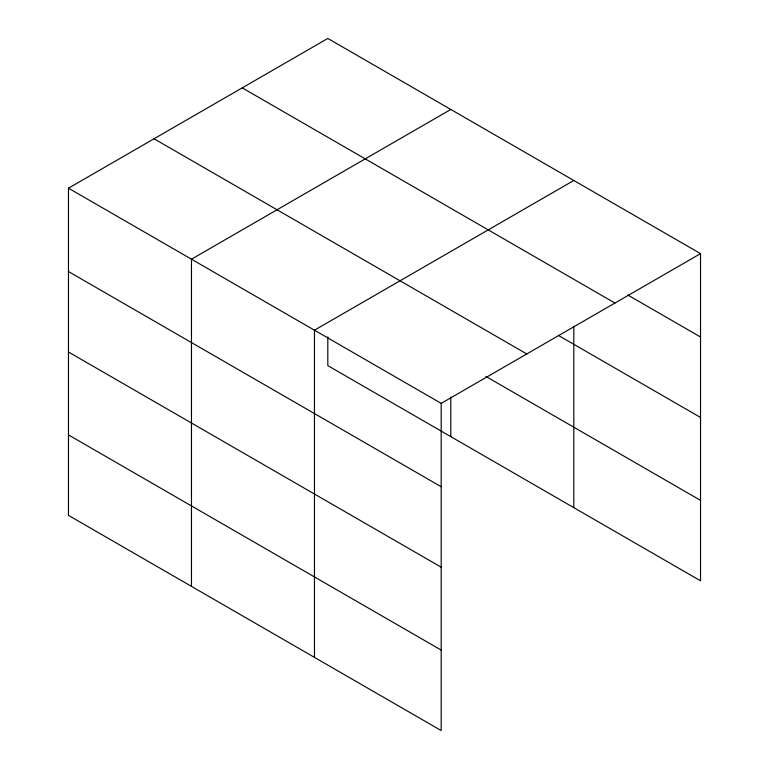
<?xml version="1.0" encoding="UTF-8"?>
<svg xmlns="http://www.w3.org/2000/svg" width="769" height="769" viewBox="0 0 769 769"><rect width="100%" height="100%" fill="white"/><g stroke="black" fill="none" stroke-linecap="round" stroke-linejoin="round"><path stroke-width="1.15" d="M573.809 326.287L573.809 507.655M327.815 336.812L327.815 365.631L700.53 580.816L700.53 253.635L327.815 38.45L68.47 188.184L68.47 515.365L441.185 730.55L441.185 403.369L68.47 188.184M450.807 109.458L191.471 259.191L191.471 586.372M573.809 180.475L314.463 330.199L314.463 657.389M441.185 403.369L700.53 253.635M627.821 295.017L700.53 337.005M242.225 87.858L614.95 303.044M558.304 335.351L700.53 417.461M154.05 138.766L526.775 353.951M485.95 376.474L700.53 500.359M68.47 271.544L441.185 486.729M68.47 352L441.185 567.195M68.47 434.908L441.185 650.093M450.807 397.015L450.807 436.648"/></g></svg>
